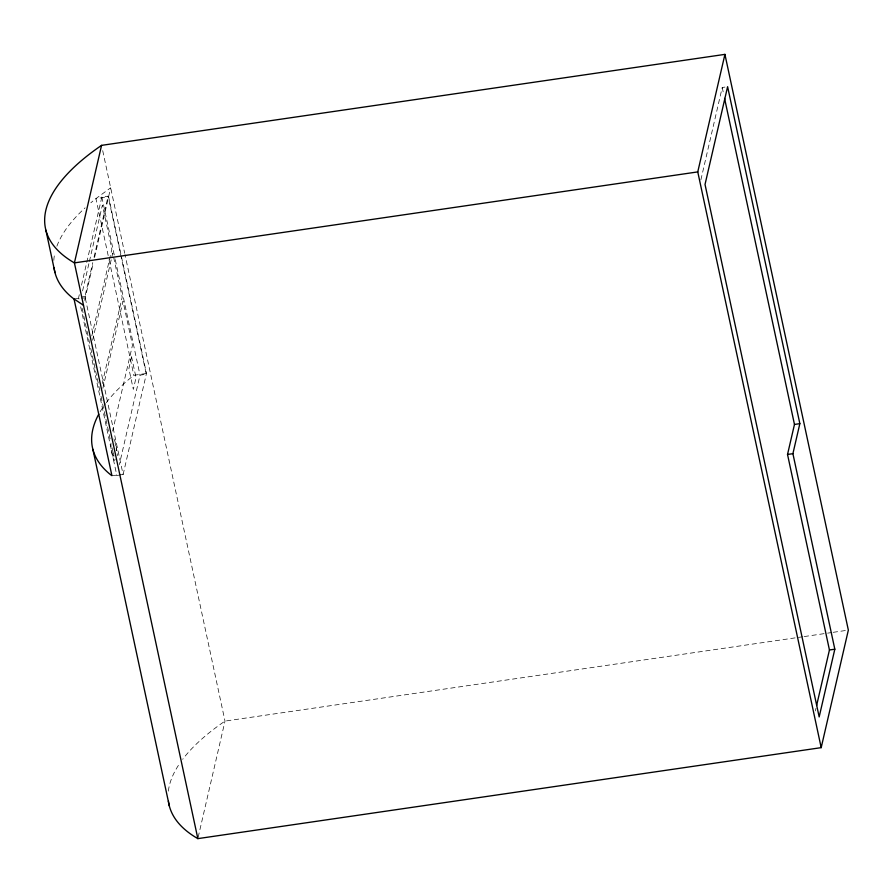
<?xml version="1.0" encoding="UTF-8"?>
<svg xmlns="http://www.w3.org/2000/svg" width="893" height="893" viewBox="0 0 893 893"><rect width="100%" height="100%" fill="white"/><g stroke="black" fill="none" stroke-linecap="round" stroke-linejoin="round"><path stroke-width="0.67" stroke-dasharray="4.46 3.35" d="M79.298 294.712L78.662 297.425L79.834 302.861M81.486 285.224L101.847 197.096L108.131 196.181L146.296 374.234L140.022 375.149L119.338 464.628M82.58 290.917L89.088 262.765M89.389 261.426L102.405 205.111L111.859 249.203L91.41 337.699M119.372 474.909L123.111 474.551L84.947 296.509L92.772 262.609M94.033 257.184L108.131 196.181M84.656 300.338L93.33 262.799M94.58 257.407L110.665 187.787L95.953 198.592A273.258 102.807 -12.1 0 0 90.84 202.789M92.604 340.244L112.741 253.099L122.196 297.19L102.048 384.347M102.874 388.31L123.011 301.164L132.465 345.256L112.63 431.062M123.111 474.551L146.474 373.453L121.124 255.197M198.157 837.277L225.003 721.097L124.998 254.628M700.893 179.806L722.225 87.481L724.915 87.09M815.354 710.94L815.99 708.238M81.174 297.056L84.947 296.509M106.222 402.698A273.258 102.807 -12.1 0 1 133.838 375.294L146.474 373.453M120.6 474.92L116.838 475.467L80.124 304.212M802.84 636.754L225.003 721.097A273.258 102.807 -12.1 0 0 182.663 759.307M804.213 636.553L826.282 633.338M827.666 633.137L831.796 632.523M833.18 632.322L848.35 630.112M74.019 298.921L80.247 298.329M81.497 298.206L85.237 297.849M111.904 475.634L118.133 475.031M722.225 87.481L723.687 94.301M102.706 150.66L124.696 253.255M120.834 253.835L108.589 196.75L95.953 198.592L108.779 258.401M101.847 197.096L114.963 258.256M115.253 259.617L140.022 375.149M109.069 259.763L133.838 375.294M82.123 308.319L89.858 344.397M90.74 348.292L95.328 369.669M95.607 371.008L100.195 392.384M101.009 396.358L110.464 440.45M112.038 447.694L113.913 456.435M168.364 791.142A273.258 102.807 -12.1 0 1 178.812 764.754M53.814 260.365A273.258 102.807 -12.1 0 1 54.931 252.708M56.895 246.178A273.258 102.807 -12.1 0 1 85.092 207.857M100.116 411.751A273.258 102.807 -12.1 0 1 105.396 403.792M113.936 455.642A11.944 1.92 81.7 0 1 113.344 452.751M113.858 438.921A11.944 1.92 81.7 0 1 116.894 450.697M117.24 453.744A11.944 1.92 81.7 0 1 117.374 455.642M115.13 443.475A10.046 1.619 81.7 0 1 115.677 445.596M116.168 448.04A10.046 1.619 81.7 0 1 116.57 450.619M115.097 459.27A10.046 1.619 81.7 0 1 112.563 456.156A10.046 1.619 81.7 0 1 110.944 443.118M131.572 356.876L128.871 368.597L133.325 389.393L136.037 377.683L131.572 356.876"/><path stroke-width="1.34" d="M101.568 145.358L74.409 262.888L197.844 838.627L821.192 747.642L848.35 630.112L724.926 54.373L101.568 145.358A273.258 102.807 -12.1 0 0 74.409 262.888L697.768 171.903L724.926 54.373M816.615 705.526L829.441 649.981L787.526 454.459L794.469 424.443L724.569 98.386M792.906 453.677L799.849 423.65L727.605 86.688L705.024 184.449L819.171 716.934L834.821 649.2L792.906 453.677L787.526 454.459M794.469 424.443L799.849 423.65M829.441 649.981L834.821 649.2M83.507 305.317L72.936 298.206A273.258 102.807 -12.1 0 1 54.06 267.777M697.768 171.903L821.192 747.642M74.019 298.921L111.904 475.634L110.821 474.909A273.258 102.807 -12.1 0 1 98.766 414.151M45.878 230.137L54.975 272.577M92.861 449.279L169.313 805.888M197.844 838.627A273.258 102.807 -12.1 0 1 168.397 801.088"/></g></svg>
